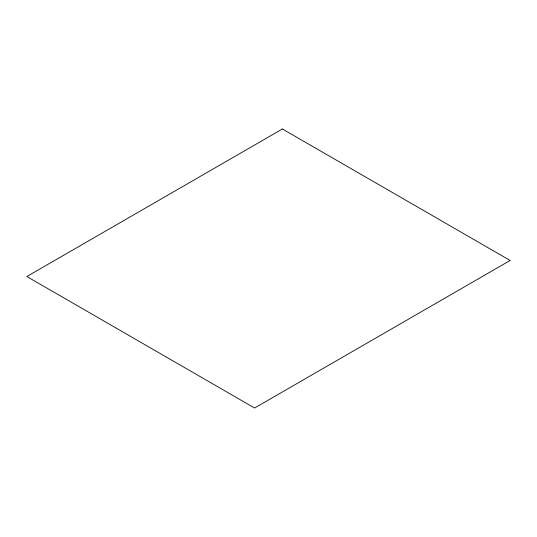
<?xml version="1.0" encoding="UTF-8"?>
<svg xmlns="http://www.w3.org/2000/svg" width="537" height="537" viewBox="0 0 537 537"><rect width="100%" height="100%" fill="white"/><g stroke="black" fill="none" stroke-linecap="round" stroke-linejoin="round"><path stroke-width="0.81" d="M282.408 128.987L26.85 276.528L254.592 408.013L510.15 260.472L282.408 128.987"/></g></svg>
